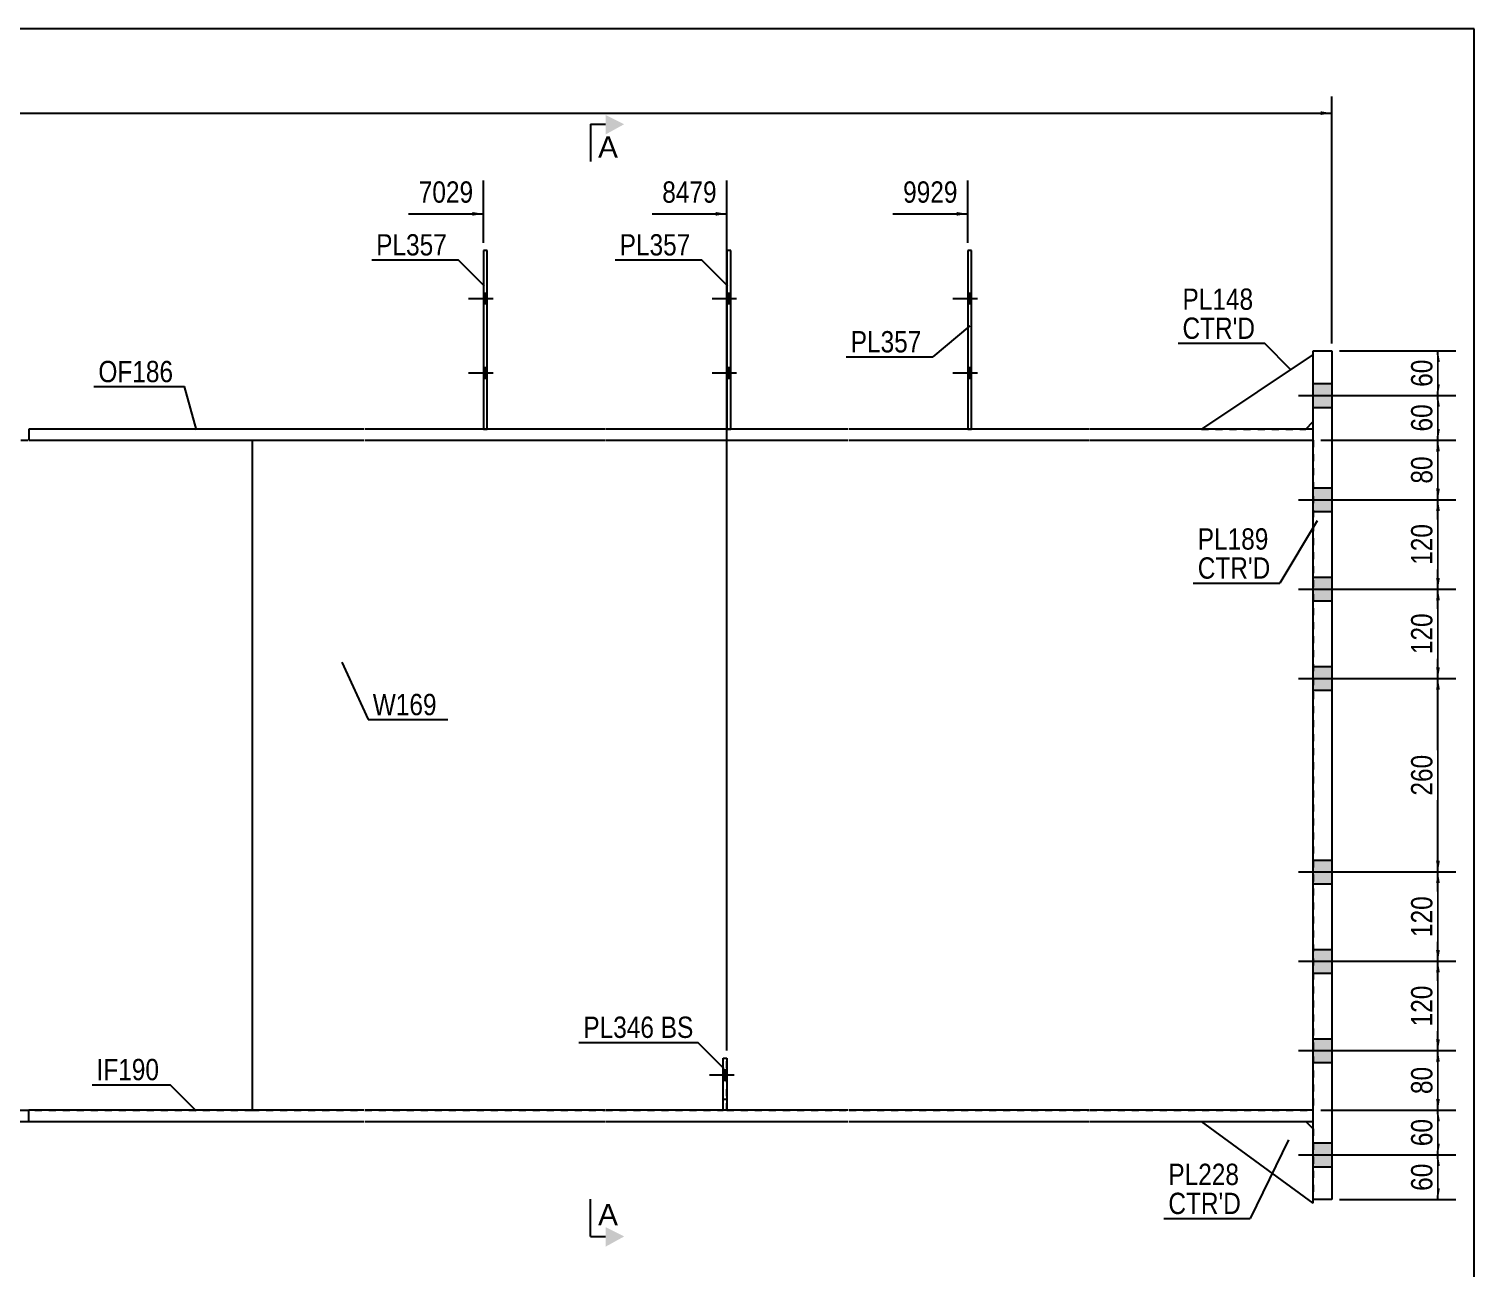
# Model space of a CAD drawing. Header units: millimetres. Extents: x -321 to 92, y -152 to 135.
# Drawn here: x -102.2 to 91.9, y -31.2 to 135.2 of the extents above; entities that cross this region are included whole.
import ezdxf

# ---------------------------------------------------------------- set-up
doc = ezdxf.new("R2010")
doc.units = ezdxf.units.MM
doc.linetypes.add('DXK_LINE_DOT1', pattern=[1.8814, 0.9407, -0.9407])
doc.linetypes.add('DXK_LINE_DOT2', pattern=[3.9198, 1.9599, -1.9599])
doc.styles.add('Arial', font='ARIAL.TTF', dxfattribs={"height": 0.2})
doc.styles.add('Arial Narrow', font='ARIALN.TTF', dxfattribs={"height": 0.2})

# ---------------------------------------------------------------- blocks, each defined once
blk = doc.blocks.new('Unknown-622305719-1210')
at = {"color": 5, "linetype": 'Continuous'}
for p, q in [((91.93, 135.25), (-318.07, 135.25)), ((91.93, -151.75), (91.93, 135.25))]:
    blk.add_line(p, q, dxfattribs=at)
blk = doc.blocks.new('Part-622305719-1543 - 1231')
at = {"color": 2, "linetype": 'Continuous'}
for p, q in [((-102.16, 81.5), (-102.16, 80)), ((-57.16, 81.5), (-102.16, 81.5)), ((-102.16, 80), (-57.16, 80)), ((-24.81, 81.5), (-57.06, 81.5)), ((-57.06, 80), (-24.81, 80)), ((7.89, 81.5), (-24.71, 81.5)), ((-24.71, 80), (7.89, 80)), ((40.24, 81.5), (7.99, 81.5)), ((7.99, 80), (40.24, 80)), ((70.34, 81.5), (40.34, 81.5)), ((40.34, 80), (70.34, 80))]:
    blk.add_line(p, q, dxfattribs=at)
at = {"color": 7, "linetype": 'DXK_LINE_DOT1'}
blk.add_line((70.34, 80), (70.34, 81.5), dxfattribs=at)
blk = doc.blocks.new('Part-622305719-1287 - 1231')
at = {"color": 2, "linetype": 'Continuous'}
for p, q in [((70.34, 91.5), (55.34, 81.5)), ((69.34, 81.5), (70.34, 82.5))]:
    blk.add_line(p, q, dxfattribs=at)
at = {"color": 7, "linetype": 'DXK_LINE_DOT1'}
for p, q in [((70.34, 82.5), (70.34, 91.5)), ((55.34, 81.5), (69.34, 81.5))]:
    blk.add_line(p, q, dxfattribs=at)
blk = doc.blocks.new('Part-622305719-1309 - 1231')
at = {"color": 7, "linetype": 'DXK_LINE_DOT1'}
for p, q in [((-8.91, -10), (-8.91, -3)), ((-8.91, -3), (-8.41, -3)), ((-8.41, -10), (-8.41, -3)), ((-8.91, -8.5), (-8.41, -8.5)), ((-8.41, -10), (-8.91, -10))]:
    blk.add_line(p, q, dxfattribs=at)
blk = doc.blocks.new('Part-622305719-1643 - 1231')
at = {"color": 2, "linetype": 'Continuous'}
for p, q in [((-8.91, -10), (-8.91, -3)), ((-8.91, -3), (-8.41, -3)), ((-8.41, -3), (-8.41, -10))]:
    blk.add_line(p, q, dxfattribs=at)
blk = doc.blocks.new('Part-622305719-1388 - 1231')
at = {"color": 7, "linetype": 'DXK_LINE_DOT1'}
for p, q in [((-129.6, 80), (-72.16, 80)), ((-72.16, 80), (-72.16, -10)), ((-129.6, -10), (-72.16, -10))]:
    blk.add_line(p, q, dxfattribs=at)
blk = doc.blocks.new('Bolt-622305719-1389 - 1231')
at = {"linetype": 'Continuous'}
for points in [[(70.34, 87.6), (70.34, 84.4), (72.84, 84.4), (72.84, 87.6)], [(70.34, 87.6), (70.34, 84.4), (72.84, 84.4), (72.84, 87.6)], [(70.34, 73.6), (70.34, 70.4), (72.84, 70.4), (72.84, 73.6)], [(70.34, 73.6), (70.34, 70.4), (72.84, 70.4), (72.84, 73.6)], [(70.34, 61.6), (70.34, 58.4), (72.84, 58.4), (72.84, 61.6)], [(70.34, 61.6), (70.34, 58.4), (72.84, 58.4), (72.84, 61.6)], [(70.34, 49.6), (70.34, 46.4), (72.84, 46.4), (72.84, 49.6)], [(70.34, 49.6), (70.34, 46.4), (72.84, 46.4), (72.84, 49.6)], [(70.34, 23.6), (70.34, 20.4), (72.84, 20.4), (72.84, 23.6)], [(70.34, 23.6), (70.34, 20.4), (72.84, 20.4), (72.84, 23.6)], [(70.34, 11.6), (70.34, 8.4), (72.84, 8.4), (72.84, 11.6)], [(70.34, 11.6), (70.34, 8.4), (72.84, 8.4), (72.84, 11.6)], [(70.34, -0.4), (70.34, -3.6), (72.84, -3.6), (72.84, -0.4)], [(70.34, -0.4), (70.34, -3.6), (72.84, -3.6), (72.84, -0.4)], [(70.34, -14.4), (70.34, -17.6), (72.84, -17.6), (72.84, -14.4)], [(70.34, -14.4), (70.34, -17.6), (72.84, -17.6), (72.84, -14.4)]]:
    blk.add_hatch(color=3, dxfattribs=at).paths.add_polyline_path(points)
at = {"color": 3, "linetype": 'Continuous'}
for p, q in [((70.34, 87.6), (72.84, 87.6)), ((70.34, 87.6), (72.84, 87.6)), ((68.36, 86), (80.34, 86)), ((68.36, 86), (80.34, 86)), ((70.34, 84.4), (72.84, 84.4)), ((70.34, 84.4), (72.84, 84.4)), ((68.36, 72), (80.34, 72)), ((68.36, 72), (80.34, 72)), ((70.34, 73.6), (72.84, 73.6)), ((70.34, 73.6), (72.84, 73.6)), ((70.34, 70.4), (72.84, 70.4)), ((70.34, 70.4), (72.84, 70.4)), ((70.34, 61.6), (72.84, 61.6)), ((70.34, 61.6), (72.84, 61.6)), ((68.36, 60), (80.34, 60)), ((68.36, 60), (80.34, 60)), ((70.34, 58.4), (72.84, 58.4)), ((70.34, 58.4), (72.84, 58.4)), ((70.34, 49.6), (72.84, 49.6)), ((70.34, 49.6), (72.84, 49.6)), ((68.36, 48), (80.34, 48)), ((68.36, 48), (80.34, 48)), ((70.34, 46.4), (72.84, 46.4)), ((70.34, 46.4), (72.84, 46.4)), ((70.34, 23.6), (72.84, 23.6)), ((70.34, 23.6), (72.84, 23.6)), ((68.36, 22), (80.34, 22)), ((68.36, 22), (80.34, 22)), ((70.34, 20.4), (72.84, 20.4)), ((70.34, 20.4), (72.84, 20.4)), ((68.36, 10), (80.34, 10)), ((68.36, 10), (80.34, 10)), ((70.34, 11.6), (72.84, 11.6)), ((70.34, 11.6), (72.84, 11.6)), ((70.34, 8.4), (72.84, 8.4)), ((70.34, 8.4), (72.84, 8.4)), ((70.34, -0.4), (72.84, -0.4)), ((70.34, -0.4), (72.84, -0.4)), ((68.36, -2), (80.34, -2)), ((68.36, -2), (80.34, -2)), ((70.34, -3.6), (72.84, -3.6)), ((70.34, -3.6), (72.84, -3.6)), ((70.34, -14.4), (72.84, -14.4)), ((70.34, -14.4), (72.84, -14.4)), ((68.36, -16), (80.34, -16)), ((68.36, -16), (80.34, -16)), ((70.34, -17.6), (72.84, -17.6)), ((70.34, -17.6), (72.84, -17.6))]:
    blk.add_line(p, q, dxfattribs=at)
blk = doc.blocks.new('Bolt-622305719-1390 - 1231')
at = {"linetype": 'Continuous'}
for points in [[(24.44, 98.3), (24.44, 99.7), (23.94, 99.7), (23.94, 98.3)], [(24.44, 98.3), (24.44, 99.7), (23.94, 99.7), (23.94, 98.3)], [(24.44, 88.3), (24.44, 89.7), (23.94, 89.7), (23.94, 88.3)], [(24.44, 88.3), (24.44, 89.7), (23.94, 89.7), (23.94, 88.3)]]:
    blk.add_hatch(color=3, dxfattribs=at).paths.add_polyline_path(points)
at = {"color": 3, "linetype": 'Continuous'}
for p, q in [((25.24, 99), (21.94, 99)), ((25.24, 99), (21.94, 99)), ((24.44, 99.7), (23.94, 99.7)), ((24.44, 99.7), (23.94, 99.7)), ((24.44, 98.3), (23.94, 98.3)), ((24.44, 98.3), (23.94, 98.3)), ((24.44, 89.7), (23.94, 89.7)), ((24.44, 89.7), (23.94, 89.7)), ((25.24, 89), (21.94, 89)), ((25.24, 89), (21.94, 89)), ((24.44, 88.3), (23.94, 88.3)), ((24.44, 88.3), (23.94, 88.3))]:
    blk.add_line(p, q, dxfattribs=at)
blk = doc.blocks.new('Part-622305719-1423 - 1231')
at = {"color": 2, "linetype": 'Continuous'}
for p, q in [((-7.91, 105.5), (-8.41, 105.5)), ((-8.41, 105.5), (-8.41, 81.5)), ((-7.91, 81.5), (-7.91, 105.5))]:
    blk.add_line(p, q, dxfattribs=at)
at = {"color": 7, "linetype": 'DXK_LINE_DOT1'}
blk.add_line((-8.41, 81.5), (-7.91, 81.5), dxfattribs=at)
blk = doc.blocks.new('Part-622305719-1428 - 1231')
at = {"color": 2, "linetype": 'Continuous'}
for p, q in [((-40.61, 105.5), (-41.11, 105.5)), ((-41.11, 105.5), (-41.11, 81.5)), ((-40.61, 81.5), (-40.61, 105.5))]:
    blk.add_line(p, q, dxfattribs=at)
at = {"color": 7, "linetype": 'DXK_LINE_DOT1'}
blk.add_line((-41.11, 81.5), (-40.61, 81.5), dxfattribs=at)
blk = doc.blocks.new('Part-622305719-1649 - 1231')
at = {"color": 2, "linetype": 'Continuous'}
for p, q in [((24.44, 105.5), (23.94, 105.5)), ((23.94, 105.5), (23.94, 81.5)), ((24.44, 81.5), (24.44, 105.5))]:
    blk.add_line(p, q, dxfattribs=at)
at = {"color": 7, "linetype": 'DXK_LINE_DOT1'}
blk.add_line((23.94, 81.5), (24.44, 81.5), dxfattribs=at)
blk = doc.blocks.new('Part-622305719-1616 - 1231')
at = {"color": 2, "linetype": 'Continuous'}
blk.add_line((-72.16, 80), (-72.16, -10), dxfattribs=at)
at = {"color": 7, "linetype": 'DXK_LINE_DOT1'}
for p, q in [((-72.16, 80), (-57.16, 80)), ((-57.06, 80), (-24.81, 80)), ((-24.71, 80), (7.89, 80)), ((7.99, 80), (40.24, 80)), ((40.34, 80), (70.34, 80)), ((70.34, 80), (70.34, -10)), ((-72.16, -10), (-57.16, -10)), ((-57.06, -10), (-24.81, -10)), ((-24.71, -10), (-8.91, -10)), ((-8.41, -10), (7.89, -10)), ((7.99, -10), (40.24, -10)), ((40.34, -10), (70.34, -10))]:
    blk.add_line(p, q, dxfattribs=at)
blk = doc.blocks.new('Bolt-622305719-1441 - 1231')
at = {"linetype": 'Continuous'}
for points in [[(-40.61, 98.3), (-40.61, 99.7), (-41.11, 99.7), (-41.11, 98.3)], [(-40.61, 98.3), (-40.61, 99.7), (-41.11, 99.7), (-41.11, 98.3)], [(-40.61, 88.3), (-40.61, 89.7), (-41.11, 89.7), (-41.11, 88.3)], [(-40.61, 88.3), (-40.61, 89.7), (-41.11, 89.7), (-41.11, 88.3)]]:
    blk.add_hatch(color=3, dxfattribs=at).paths.add_polyline_path(points)
at = {"color": 3, "linetype": 'Continuous'}
for p, q in [((-39.81, 99), (-43.11, 99)), ((-39.81, 99), (-43.11, 99)), ((-40.61, 99.7), (-41.11, 99.7)), ((-40.61, 99.7), (-41.11, 99.7)), ((-40.61, 98.3), (-41.11, 98.3)), ((-40.61, 98.3), (-41.11, 98.3)), ((-40.61, 89.7), (-41.11, 89.7)), ((-40.61, 89.7), (-41.11, 89.7)), ((-39.81, 89), (-43.11, 89)), ((-39.81, 89), (-43.11, 89)), ((-40.61, 88.3), (-41.11, 88.3)), ((-40.61, 88.3), (-41.11, 88.3))]:
    blk.add_line(p, q, dxfattribs=at)
blk = doc.blocks.new('Bolt-622305719-1447 - 1231')
at = {"color": 3, "linetype": 'DXK_LINE_DOT2'}
for p, q in [((-7.46, -5.3), (-10.76, -5.3)), ((-8.41, -4.6), (-8.91, -4.6)), ((-8.41, -6), (-8.91, -6))]:
    blk.add_line(p, q, dxfattribs=at)
blk = doc.blocks.new('Part-622305719-1521 - 1231')
at = {"color": 2, "linetype": 'Continuous'}
for p, q in [((-129.6, -10), (-102.16, -10)), ((-129.6, -11.5), (-102.16, -11.5)), ((-102.16, -11.5), (-102.16, -10))]:
    blk.add_line(p, q, dxfattribs=at)
blk = doc.blocks.new('Part-622305719-1499 - 1231')
at = {"color": 2, "linetype": 'Continuous'}
for p, q in [((-102.16, -11.5), (-102.16, -10)), ((-57.16, -10), (-102.16, -10)), ((-102.16, -11.5), (-57.16, -11.5)), ((-24.81, -10), (-57.06, -10)), ((-57.06, -11.5), (-24.81, -11.5)), ((7.89, -10), (-24.71, -10)), ((-24.71, -11.5), (7.89, -11.5)), ((40.24, -10), (7.99, -10)), ((7.99, -11.5), (40.24, -11.5)), ((70.34, -10), (40.34, -10)), ((40.34, -11.5), (70.34, -11.5))]:
    blk.add_line(p, q, dxfattribs=at)
at = {"color": 7, "linetype": 'DXK_LINE_DOT1'}
blk.add_line((70.34, -11.5), (70.34, -10), dxfattribs=at)
blk = doc.blocks.new('Part-622305719-1594 - 1231')
at = {"color": 2, "linetype": 'Continuous'}
for p, q in [((70.34, 92), (72.84, 92)), ((70.34, -22), (70.34, 92)), ((72.84, 92), (72.84, -22)), ((72.84, -22), (70.34, -22))]:
    blk.add_line(p, q, dxfattribs=at)
blk = doc.blocks.new('Part-622305719-1621 - 1231')
at = {"color": 2, "linetype": 'Continuous'}
for p, q in [((70.34, -22.5), (55.34, -11.5)), ((69.34, -11.5), (70.34, -12.5)), ((70.34, -22.5), (70.34, -22))]:
    blk.add_line(p, q, dxfattribs=at)
at = {"color": 7, "linetype": 'DXK_LINE_DOT1'}
for p, q in [((55.34, -11.5), (69.34, -11.5)), ((70.34, -12.5), (70.34, -22))]:
    blk.add_line(p, q, dxfattribs=at)
blk = doc.blocks.new('Bolt-622305719-1644 - 1231')
at = {"linetype": 'Continuous'}
for points in [[(-7.91, 98.3), (-7.91, 99.7), (-8.41, 99.7), (-8.41, 98.3)], [(-7.91, 98.3), (-7.91, 99.7), (-8.41, 99.7), (-8.41, 98.3)], [(-7.91, 88.3), (-7.91, 89.7), (-8.41, 89.7), (-8.41, 88.3)], [(-7.91, 88.3), (-7.91, 89.7), (-8.41, 89.7), (-8.41, 88.3)]]:
    blk.add_hatch(color=3, dxfattribs=at).paths.add_polyline_path(points)
at = {"color": 3, "linetype": 'Continuous'}
for p, q in [((-7.11, 99), (-10.41, 99)), ((-7.11, 99), (-10.41, 99)), ((-7.91, 99.7), (-8.41, 99.7)), ((-7.91, 99.7), (-8.41, 99.7)), ((-7.91, 98.3), (-8.41, 98.3)), ((-7.91, 98.3), (-8.41, 98.3)), ((-7.91, 89.7), (-8.41, 89.7)), ((-7.91, 89.7), (-8.41, 89.7)), ((-7.11, 89), (-10.41, 89)), ((-7.11, 89), (-10.41, 89)), ((-7.91, 88.3), (-8.41, 88.3)), ((-7.91, 88.3), (-8.41, 88.3))]:
    blk.add_line(p, q, dxfattribs=at)
blk = doc.blocks.new('Bolt-622305719-1671 - 1231')
at = {"linetype": 'Continuous'}
blk.add_hatch(color=3, dxfattribs=at).paths.add_polyline_path([(-8.41, -6), (-8.41, -4.6), (-8.91, -4.6), (-8.91, -6)])
at = {"color": 3, "linetype": 'Continuous'}
for p, q in [((-7.46, -5.3), (-10.76, -5.3)), ((-8.41, -4.6), (-8.91, -4.6)), ((-8.41, -6), (-8.91, -6))]:
    blk.add_line(p, q, dxfattribs=at)
blk = doc.blocks.new('StraightDimension-622305719-1773 - 1231')
at = {"linetype": 'Continuous'}
blk.add_hatch(color=7, dxfattribs=at).paths.add_polyline_path([(-42.61, 110.65), (-41.11, 110.4), (-42.61, 110.15)])
at = {"color": 7, "linetype": 'Continuous'}
for p, q in [((-41.11, 106.5), (-41.11, 114.9)), ((-51.17, 110.4), (-41.11, 110.4))]:
    blk.add_line(p, q, dxfattribs=at)
at = {"color": 0}
blk.add_wipeout([(-41.89, 111.3), (-41.89, 115.5), (-50.4, 115.5), (-50.4, 111.3)], dxfattribs=at)
at = {"color": 3, "style": 'Arial Narrow'}
blk.add_text('7029', height=2.863, dxfattribs=at).set_placement((-49.8, 111.9))
blk = doc.blocks.new('StraightDimension-622305719-1784 - 1231')
at = {"linetype": 'Continuous'}
blk.add_hatch(color=7, dxfattribs=at).paths.add_polyline_path([(-9.91, 110.65), (-8.41, 110.4), (-9.91, 110.15)])
at = {"color": 7, "linetype": 'Continuous'}
for p, q in [((-8.41, -2), (-8.41, 114.9)), ((-18.47, 110.4), (-8.41, 110.4))]:
    blk.add_line(p, q, dxfattribs=at)
at = {"color": 0}
blk.add_wipeout([(-9.19, 111.3), (-9.19, 115.5), (-17.7, 115.5), (-17.7, 111.3)], dxfattribs=at)
at = {"color": 3, "style": 'Arial Narrow'}
blk.add_text('8479', height=2.863, dxfattribs=at).set_placement((-17.1, 111.9))
blk = doc.blocks.new('StraightDimension-622305719-1795 - 1231')
at = {"linetype": 'Continuous'}
blk.add_hatch(color=7, dxfattribs=at).paths.add_polyline_path([(22.44, 110.65), (23.94, 110.4), (22.44, 110.15)])
at = {"color": 7, "linetype": 'Continuous'}
for p, q in [((23.94, 106.5), (23.94, 114.9)), ((13.88, 110.4), (23.94, 110.4))]:
    blk.add_line(p, q, dxfattribs=at)
at = {"color": 0}
blk.add_wipeout([(23.16, 111.3), (23.16, 115.5), (14.65, 115.5), (14.65, 111.3)], dxfattribs=at)
at = {"color": 3, "style": 'Arial Narrow'}
blk.add_text('9929', height=2.863, dxfattribs=at).set_placement((15.25, 111.9))
blk = doc.blocks.new('StraightDimension-622305719-1807 - 1231')
at = {"linetype": 'Continuous'}
blk.add_hatch(color=7, dxfattribs=at).paths.add_polyline_path([(71.34, 124.18), (72.84, 123.93), (71.34, 123.68)])
at = {"color": 7, "linetype": 'Continuous'}
for p, q in [((72.84, 93), (72.84, 126.18)), ((-301.5, 123.93), (72.84, 123.93))]:
    blk.add_line(p, q, dxfattribs=at)
blk = doc.blocks.new('StraightDimension-622305719-5133 - 1231')
at = {"linetype": 'Continuous'}
for points in [[(86.83, 90.5), (87.08, 92), (87.33, 90.5)], [(87.33, 87.5), (87.08, 86), (86.83, 87.5)]]:
    blk.add_hatch(color=7, dxfattribs=at).paths.add_polyline_path(points)
at = {"color": 7, "linetype": 'Continuous'}
for p, q in [((73.84, 92), (89.48, 92)), ((87.08, 86), (87.08, 92)), ((73.84, 86), (89.48, 86))]:
    blk.add_line(p, q, dxfattribs=at)
at = {"color": 0}
blk.add_wipeout([(86.93, 91.43), (82.73, 91.43), (82.73, 86.57), (86.93, 86.57)], dxfattribs=at)
at = {"color": 3, "style": 'Arial Narrow'}
blk.add_text('60', height=2.863, rotation=90.0002, dxfattribs=at).set_placement((86.33, 87.17))
blk = doc.blocks.new('StraightDimension-622305719-5134 - 1231')
at = {"linetype": 'Continuous'}
for points in [[(86.83, 84.5), (87.08, 86), (87.33, 84.5)], [(87.33, 81.5), (87.08, 80), (86.83, 81.5)]]:
    blk.add_hatch(color=7, dxfattribs=at).paths.add_polyline_path(points)
at = {"color": 7, "linetype": 'Continuous'}
for p, q in [((73.84, 86), (89.48, 86)), ((87.08, 80), (87.08, 86)), ((71.34, 80), (89.48, 80))]:
    blk.add_line(p, q, dxfattribs=at)
at = {"color": 0}
blk.add_wipeout([(86.93, 85.43), (82.73, 85.43), (82.73, 80.57), (86.93, 80.57)], dxfattribs=at)
at = {"color": 3, "style": 'Arial Narrow'}
blk.add_text('60', height=2.863, rotation=90.0002, dxfattribs=at).set_placement((86.33, 81.17))
blk = doc.blocks.new('StraightDimension-622305719-5135 - 1231')
at = {"linetype": 'Continuous'}
for points in [[(86.83, 78.5), (87.08, 80), (87.33, 78.5)], [(87.33, 73.5), (87.08, 72), (86.83, 73.5)]]:
    blk.add_hatch(color=7, dxfattribs=at).paths.add_polyline_path(points)
at = {"color": 7, "linetype": 'Continuous'}
for p, q in [((71.34, 80), (89.48, 80)), ((87.08, 72), (87.08, 80)), ((73.84, 72), (89.48, 72))]:
    blk.add_line(p, q, dxfattribs=at)
at = {"color": 0}
blk.add_wipeout([(86.93, 78.43), (82.73, 78.43), (82.73, 73.57), (86.93, 73.57)], dxfattribs=at)
at = {"color": 3, "style": 'Arial Narrow'}
blk.add_text('80', height=2.863, rotation=90.0002, dxfattribs=at).set_placement((86.33, 74.17))
blk = doc.blocks.new('StraightDimension-622305719-5136 - 1231')
at = {"linetype": 'Continuous'}
for points in [[(86.83, 70.5), (87.08, 72), (87.33, 70.5)], [(87.33, 61.5), (87.08, 60), (86.83, 61.5)]]:
    blk.add_hatch(color=7, dxfattribs=at).paths.add_polyline_path(points)
at = {"color": 7, "linetype": 'Continuous'}
for p, q in [((73.84, 72), (89.48, 72)), ((87.08, 60), (87.08, 72)), ((73.84, 60), (89.48, 60))]:
    blk.add_line(p, q, dxfattribs=at)
at = {"color": 0}
blk.add_wipeout([(86.93, 69.34), (82.73, 69.34), (82.73, 62.66), (86.93, 62.66)], dxfattribs=at)
at = {"color": 3, "style": 'Arial Narrow'}
blk.add_text('120', height=2.863, rotation=90.0002, dxfattribs=at).set_placement((86.33, 63.26))
blk = doc.blocks.new('StraightDimension-622305719-5137 - 1231')
at = {"linetype": 'Continuous'}
for points in [[(86.83, 58.5), (87.08, 60), (87.33, 58.5)], [(87.33, 49.5), (87.08, 48), (86.83, 49.5)]]:
    blk.add_hatch(color=7, dxfattribs=at).paths.add_polyline_path(points)
at = {"color": 7, "linetype": 'Continuous'}
for p, q in [((73.84, 60), (89.48, 60)), ((87.08, 48), (87.08, 60)), ((73.84, 48), (89.48, 48))]:
    blk.add_line(p, q, dxfattribs=at)
at = {"color": 0}
blk.add_wipeout([(86.93, 57.34), (82.73, 57.34), (82.73, 50.66), (86.93, 50.66)], dxfattribs=at)
at = {"color": 3, "style": 'Arial Narrow'}
blk.add_text('120', height=2.863, rotation=90.0002, dxfattribs=at).set_placement((86.33, 51.26))
blk = doc.blocks.new('StraightDimension-622305719-5138 - 1231')
at = {"linetype": 'Continuous'}
for points in [[(86.83, 46.5), (87.08, 48), (87.33, 46.5)], [(87.33, 23.5), (87.08, 22), (86.83, 23.5)]]:
    blk.add_hatch(color=7, dxfattribs=at).paths.add_polyline_path(points)
at = {"color": 7, "linetype": 'Continuous'}
for p, q in [((73.84, 48), (89.48, 48)), ((87.08, 22), (87.08, 48)), ((73.84, 22), (89.48, 22))]:
    blk.add_line(p, q, dxfattribs=at)
at = {"color": 0}
blk.add_wipeout([(86.93, 38.34), (82.73, 38.34), (82.73, 31.66), (86.93, 31.66)], dxfattribs=at)
at = {"color": 3, "style": 'Arial Narrow'}
blk.add_text('260', height=2.863, rotation=90.0002, dxfattribs=at).set_placement((86.33, 32.26))
blk = doc.blocks.new('StraightDimension-622305719-5139 - 1231')
at = {"linetype": 'Continuous'}
for points in [[(86.83, 20.5), (87.08, 22), (87.33, 20.5)], [(87.33, 11.5), (87.08, 10), (86.83, 11.5)]]:
    blk.add_hatch(color=7, dxfattribs=at).paths.add_polyline_path(points)
at = {"color": 7, "linetype": 'Continuous'}
for p, q in [((73.84, 22), (89.48, 22)), ((87.08, 10), (87.08, 22)), ((73.84, 10), (89.48, 10))]:
    blk.add_line(p, q, dxfattribs=at)
at = {"color": 0}
blk.add_wipeout([(86.93, 19.34), (82.73, 19.34), (82.73, 12.66), (86.93, 12.66)], dxfattribs=at)
at = {"color": 3, "style": 'Arial Narrow'}
blk.add_text('120', height=2.863, rotation=90.0002, dxfattribs=at).set_placement((86.33, 13.26))
blk = doc.blocks.new('StraightDimension-622305719-5140 - 1231')
at = {"linetype": 'Continuous'}
for points in [[(86.83, 8.5), (87.08, 10), (87.33, 8.5)], [(87.33, -0.5), (87.08, -2), (86.83, -0.5)]]:
    blk.add_hatch(color=7, dxfattribs=at).paths.add_polyline_path(points)
at = {"color": 7, "linetype": 'Continuous'}
for p, q in [((73.84, 10), (89.48, 10)), ((87.08, -2), (87.08, 10)), ((73.84, -2), (89.48, -2))]:
    blk.add_line(p, q, dxfattribs=at)
at = {"color": 0}
blk.add_wipeout([(86.93, 7.34), (82.73, 7.34), (82.73, 0.66), (86.93, 0.66)], dxfattribs=at)
at = {"color": 3, "style": 'Arial Narrow'}
blk.add_text('120', height=2.863, rotation=90.0002, dxfattribs=at).set_placement((86.33, 1.26))
blk = doc.blocks.new('StraightDimension-622305719-5141 - 1231')
at = {"linetype": 'Continuous'}
for points in [[(86.83, -3.5), (87.08, -2), (87.33, -3.5)], [(87.33, -8.5), (87.08, -10), (86.83, -8.5)]]:
    blk.add_hatch(color=7, dxfattribs=at).paths.add_polyline_path(points)
at = {"color": 7, "linetype": 'Continuous'}
for p, q in [((73.84, -2), (89.48, -2)), ((87.08, -10), (87.08, -2)), ((71.34, -10), (89.48, -10))]:
    blk.add_line(p, q, dxfattribs=at)
at = {"color": 0}
blk.add_wipeout([(86.93, -3.57), (82.73, -3.57), (82.73, -8.43), (86.93, -8.43)], dxfattribs=at)
at = {"color": 3, "style": 'Arial Narrow'}
blk.add_text('80', height=2.863, rotation=90.0002, dxfattribs=at).set_placement((86.33, -7.83))
blk = doc.blocks.new('StraightDimension-622305719-5142 - 1231')
at = {"linetype": 'Continuous'}
for points in [[(86.83, -11.5), (87.08, -10), (87.33, -11.5)], [(87.33, -14.5), (87.08, -16), (86.83, -14.5)]]:
    blk.add_hatch(color=7, dxfattribs=at).paths.add_polyline_path(points)
at = {"color": 7, "linetype": 'Continuous'}
for p, q in [((71.34, -10), (89.48, -10)), ((87.08, -16), (87.08, -10)), ((71.34, -16), (89.48, -16))]:
    blk.add_line(p, q, dxfattribs=at)
at = {"color": 0}
blk.add_wipeout([(86.93, -10.57), (82.73, -10.57), (82.73, -15.43), (86.93, -15.43)], dxfattribs=at)
at = {"color": 3, "style": 'Arial Narrow'}
blk.add_text('60', height=2.863, rotation=90.0002, dxfattribs=at).set_placement((86.33, -14.83))
blk = doc.blocks.new('StraightDimension-622305719-5143 - 1231')
at = {"linetype": 'Continuous'}
for points in [[(86.83, -17.5), (87.08, -16), (87.33, -17.5)], [(87.33, -20.5), (87.08, -22), (86.83, -20.5)]]:
    blk.add_hatch(color=7, dxfattribs=at).paths.add_polyline_path(points)
at = {"color": 7, "linetype": 'Continuous'}
for p, q in [((71.34, -16), (89.48, -16)), ((87.08, -22), (87.08, -16)), ((73.84, -22), (89.48, -22))]:
    blk.add_line(p, q, dxfattribs=at)
at = {"color": 0}
blk.add_wipeout([(86.93, -16.57), (82.73, -16.57), (82.73, -21.43), (86.93, -21.43)], dxfattribs=at)
at = {"color": 3, "style": 'Arial Narrow'}
blk.add_text('60', height=2.863, rotation=90.0002, dxfattribs=at).set_placement((86.33, -20.83))
blk = doc.blocks.new('Mark-622305719-1282 - 1231')
at = {"color": 7, "linetype": 'Continuous'}
blk.add_line((67.31, 89.47), (63.77, 93.01), dxfattribs=at)
at = {"color": 0}
blk.add_wipeout([(62.27, 97.51), (62.27, 100.51), (52.77, 100.51), (52.77, 97.51)], dxfattribs=at)
blk.add_wipeout([(62.27, 97.51), (62.27, 100.51), (52.77, 100.51), (52.77, 97.51)], dxfattribs=at)
blk.add_wipeout([(62.53, 93.61), (62.53, 96.61), (52.77, 96.61), (52.77, 93.61)], dxfattribs=at)
blk.add_wipeout([(62.53, 93.61), (62.53, 96.61), (52.77, 96.61), (52.77, 93.61)], dxfattribs=at)
at = {"color": 7, "linetype": 'Continuous'}
blk.add_line((52.17, 93.01), (63.77, 93.01), dxfattribs=at)
at = {"color": 3, "style": 'Arial Narrow'}
blk.add_text('PL148', height=2.863, dxfattribs=at).set_placement((52.77, 97.51))
at = {"color": 1, "style": 'Arial Narrow'}
blk.add_text("CTR'D", height=2.863, dxfattribs=at).set_placement((52.77, 93.61))
blk = doc.blocks.new('Mark-622305719-1495 - 1231')
at = {"color": 7, "linetype": 'Continuous'}
blk.add_line((-79.64, -10.11), (-83.17, -6.57), dxfattribs=at)
at = {"color": 0}
blk.add_wipeout([(-84.67, -5.97), (-84.67, -2.97), (-93.08, -2.97), (-93.08, -5.97)], dxfattribs=at)
blk.add_wipeout([(-84.67, -5.97), (-84.67, -2.97), (-93.08, -2.97), (-93.08, -5.97)], dxfattribs=at)
at = {"color": 7, "linetype": 'Continuous'}
blk.add_line((-93.68, -6.57), (-83.17, -6.57), dxfattribs=at)
at = {"color": 3, "style": 'Arial Narrow'}
blk.add_text('IF190', height=2.863, dxfattribs=at).set_placement((-93.08, -5.97))
blk = doc.blocks.new('Mark-622305719-1612 - 1231')
at = {"color": 0}
blk.add_wipeout([(-47.39, 43.06), (-47.39, 46.06), (-55.98, 46.06), (-55.98, 43.06)], dxfattribs=at)
blk.add_wipeout([(-47.39, 43.06), (-47.39, 46.06), (-55.98, 46.06), (-55.98, 43.06)], dxfattribs=at)
at = {"color": 7, "linetype": 'Continuous'}
for p, q in [((-60.12, 50.19), (-56.58, 42.46)), ((-56.58, 42.46), (-45.89, 42.46))]:
    blk.add_line(p, q, dxfattribs=at)
at = {"color": 3, "style": 'Arial Narrow'}
blk.add_text('W169', height=2.863, dxfattribs=at).set_placement((-55.98, 43.06))
blk = doc.blocks.new('Mark-622305719-1645 - 1231')
at = {"color": 7, "linetype": 'Continuous'}
blk.add_line((24.21, 95.38), (19.22, 91.19), dxfattribs=at)
at = {"color": 0}
blk.add_wipeout([(17.72, 91.79), (17.72, 94.79), (8.21, 94.79), (8.21, 91.79)], dxfattribs=at)
blk.add_wipeout([(17.72, 91.79), (17.72, 94.79), (8.21, 94.79), (8.21, 91.79)], dxfattribs=at)
at = {"color": 7, "linetype": 'Continuous'}
blk.add_line((7.61, 91.19), (19.22, 91.19), dxfattribs=at)
at = {"color": 3, "style": 'Arial Narrow'}
blk.add_text('PL357', height=2.863, dxfattribs=at).set_placement((8.21, 91.79))
blk = doc.blocks.new('Mark-622305719-1419 - 1231')
at = {"color": 7, "linetype": 'Continuous'}
blk.add_line((-8.28, 100.67), (-11.82, 104.21), dxfattribs=at)
at = {"color": 0}
blk.add_wipeout([(-13.32, 104.81), (-13.32, 107.81), (-22.82, 107.81), (-22.82, 104.81)], dxfattribs=at)
blk.add_wipeout([(-13.32, 104.81), (-13.32, 107.81), (-22.82, 107.81), (-22.82, 104.81)], dxfattribs=at)
at = {"color": 7, "linetype": 'Continuous'}
blk.add_line((-23.42, 104.21), (-11.82, 104.21), dxfattribs=at)
at = {"color": 3, "style": 'Arial Narrow'}
blk.add_text('PL357', height=2.863, dxfattribs=at).set_placement((-22.82, 104.81))
blk = doc.blocks.new('Mark-622305719-1424 - 1231')
at = {"color": 7, "linetype": 'Continuous'}
blk.add_line((-40.98, 100.67), (-44.52, 104.21), dxfattribs=at)
at = {"color": 0}
blk.add_wipeout([(-46.02, 104.81), (-46.02, 107.81), (-55.52, 107.81), (-55.52, 104.81)], dxfattribs=at)
blk.add_wipeout([(-46.02, 104.81), (-46.02, 107.81), (-55.52, 107.81), (-55.52, 104.81)], dxfattribs=at)
at = {"color": 7, "linetype": 'Continuous'}
blk.add_line((-56.12, 104.21), (-44.52, 104.21), dxfattribs=at)
at = {"color": 3, "style": 'Arial Narrow'}
blk.add_text('PL357', height=2.863, dxfattribs=at).set_placement((-55.52, 104.81))
blk = doc.blocks.new('Mark-622305719-1617 - 1231')
at = {"color": 7, "linetype": 'Continuous'}
blk.add_line((67, -13.96), (61.88, -24.55), dxfattribs=at)
at = {"color": 0}
blk.add_wipeout([(60.38, -20.05), (60.38, -17.05), (50.87, -17.05), (50.87, -20.05)], dxfattribs=at)
blk.add_wipeout([(60.38, -20.05), (60.38, -17.05), (50.87, -17.05), (50.87, -20.05)], dxfattribs=at)
blk.add_wipeout([(60.63, -23.95), (60.63, -20.95), (50.87, -20.95), (50.87, -23.95)], dxfattribs=at)
blk.add_wipeout([(60.63, -23.95), (60.63, -20.95), (50.87, -20.95), (50.87, -23.95)], dxfattribs=at)
at = {"color": 7, "linetype": 'Continuous'}
blk.add_line((50.27, -24.55), (61.88, -24.55), dxfattribs=at)
at = {"color": 3, "style": 'Arial Narrow'}
blk.add_text('PL228', height=2.863, dxfattribs=at).set_placement((50.87, -20.05))
at = {"color": 1, "style": 'Arial Narrow'}
blk.add_text("CTR'D", height=2.863, dxfattribs=at).set_placement((50.87, -23.95))
blk = doc.blocks.new('Mark-622305719-1539 - 1231')
at = {"color": 7, "linetype": 'Continuous'}
blk.add_line((-79.64, 81.39), (-81.28, 87.19), dxfattribs=at)
at = {"color": 0}
blk.add_wipeout([(-82.78, 87.79), (-82.78, 90.79), (-92.83, 90.79), (-92.83, 87.79)], dxfattribs=at)
blk.add_wipeout([(-82.78, 87.79), (-82.78, 90.79), (-92.83, 90.79), (-92.83, 87.79)], dxfattribs=at)
at = {"color": 7, "linetype": 'Continuous'}
blk.add_line((-93.43, 87.19), (-81.28, 87.19), dxfattribs=at)
at = {"color": 3, "style": 'Arial Narrow'}
blk.add_text('OF186', height=2.863, dxfattribs=at).set_placement((-92.83, 87.79))
blk = doc.blocks.new('Mark-622305719-1590 - 1231')
at = {"color": 7, "linetype": 'Continuous'}
blk.add_line((70.87, 69.17), (65.83, 60.8), dxfattribs=at)
at = {"color": 0}
blk.add_wipeout([(64.33, 65.3), (64.33, 68.3), (54.82, 68.3), (54.82, 65.3)], dxfattribs=at)
blk.add_wipeout([(64.33, 65.3), (64.33, 68.3), (54.82, 68.3), (54.82, 65.3)], dxfattribs=at)
blk.add_wipeout([(64.58, 61.4), (64.58, 64.4), (54.82, 64.4), (54.82, 61.4)], dxfattribs=at)
blk.add_wipeout([(64.58, 61.4), (64.58, 64.4), (54.82, 64.4), (54.82, 61.4)], dxfattribs=at)
at = {"color": 7, "linetype": 'Continuous'}
blk.add_line((54.22, 60.8), (65.83, 60.8), dxfattribs=at)
at = {"color": 3, "style": 'Arial Narrow'}
blk.add_text('PL189', height=2.863, dxfattribs=at).set_placement((54.82, 65.3))
at = {"color": 1, "style": 'Arial Narrow'}
blk.add_text("CTR'D", height=2.863, dxfattribs=at).set_placement((54.82, 61.4))
blk = doc.blocks.new('SectionMark-622305719-2095 - 1231')
at = {"color": 7, "linetype": 'Continuous'}
for p, q in [((-26.72, 122.44), (-26.72, 117.44)), ((-26.72, 122.44), (-24.72, 122.44)), ((-26.72, -26.96), (-26.72, -21.96)), ((-26.72, -26.96), (-24.72, -26.96))]:
    blk.add_line(p, q, dxfattribs=at)
at = {"color": 0, "linetype": 'Continuous'}
for points in [[(-23.05, 117.94), (-23.05, 120.94), (-25.72, 120.94), (-25.72, 117.94)], [(-23.05, -25.46), (-23.05, -22.46), (-25.72, -22.46), (-25.72, -25.46)]]:
    blk.add_wipeout(points, dxfattribs=at)
at = {"linetype": 'Continuous'}
for points in [[(-24.72, 123.69), (-22.22, 122.44), (-24.72, 121.06)], [(-24.72, -25.71), (-22.22, -26.96), (-24.72, -28.34)]]:
    blk.add_hatch(color=7, dxfattribs=at).paths.add_polyline_path(points)
at = {"color": 136, "linetype": 'Continuous', "style": 'Arial'}
for p in [(-25.72, 117.94), (-25.72, -25.46)]:
    blk.add_text('A', height=2.87, dxfattribs=at).set_placement(p)
blk = doc.blocks.new('MarkSet-622305719-2126 - 1231')
at = {"color": 0}
blk.add_wipeout([(-18.2, -0.29), (-18.2, 2.71), (-27.7, 2.71), (-27.7, -0.29)], dxfattribs=at)
blk.add_wipeout([(-18.2, -0.29), (-18.2, 2.71), (-27.7, 2.71), (-27.7, -0.29)], dxfattribs=at)
at = {"color": 3, "style": 'Arial Narrow'}
blk.add_text('PL346', height=2.863, dxfattribs=at).set_placement((-27.7, -0.29))
at = {"color": 0}
blk.add_wipeout([(-12.92, -0.29), (-12.92, 2.71), (-17.3, 2.71), (-17.3, -0.29)], dxfattribs=at)
blk.add_wipeout([(-12.92, -0.29), (-12.92, 2.71), (-17.3, 2.71), (-17.3, -0.29)], dxfattribs=at)
at = {"color": 7, "linetype": 'Continuous'}
for p in [(-28.3, -0.89), (-8.78, -4.43)]:
    blk.add_line(p, (-12.32, -0.89), dxfattribs=at)
at = {"color": 3, "style": 'Arial Narrow'}
blk.add_text('BS', height=2.863, dxfattribs=at).set_placement((-17.3, -0.29))

msp = doc.modelspace()

# ---------------------------------------------------------------- block references
for name in ['Unknown-622305719-1210', 'Part-622305719-1428 - 1231', 'Part-622305719-1423 - 1231', 'Part-622305719-1649 - 1231', 'Bolt-622305719-1441 - 1231', 'Bolt-622305719-1644 - 1231', 'Bolt-622305719-1390 - 1231', 'Part-622305719-1287 - 1231', 'Part-622305719-1594 - 1231', 'Bolt-622305719-1389 - 1231', 'Part-622305719-1388 - 1231', 'Part-622305719-1543 - 1231', 'Part-622305719-1616 - 1231', 'Part-622305719-1309 - 1231', 'Part-622305719-1643 - 1231', 'Bolt-622305719-1447 - 1231', 'Bolt-622305719-1671 - 1231', 'Part-622305719-1521 - 1231', 'Part-622305719-1499 - 1231', 'Part-622305719-1621 - 1231']:
    msp.add_blockref(name, (0, 0))

# ---------------------------------------------------------------- next in the draw order: block references
for name in ['StraightDimension-622305719-1773 - 1231', 'StraightDimension-622305719-1784 - 1231', 'StraightDimension-622305719-1795 - 1231', 'StraightDimension-622305719-5133 - 1231', 'Mark-622305719-1590 - 1231', 'Mark-622305719-1612 - 1231', 'Mark-622305719-1495 - 1231', 'Mark-622305719-1617 - 1231']:
    msp.add_blockref(name, (0, 0))

# ---------------------------------------------------------------- next in the draw order: block references
for name in ['StraightDimension-622305719-1807 - 1231', 'StraightDimension-622305719-5134 - 1231']:
    msp.add_blockref(name, (0, 0))

# ---------------------------------------------------------------- next in the draw order: block references
for name in ['Mark-622305719-1424 - 1231', 'Mark-622305719-1419 - 1231', 'Mark-622305719-1282 - 1231', 'Mark-622305719-1645 - 1231', 'Mark-622305719-1539 - 1231', 'StraightDimension-622305719-5135 - 1231']:
    msp.add_blockref(name, (0, 0))

# ---------------------------------------------------------------- next in the draw order: block references
for name in ['SectionMark-622305719-2095 - 1231', 'StraightDimension-622305719-5136 - 1231']:
    msp.add_blockref(name, (0, 0))

# ---------------------------------------------------------------- next in the draw order: block references
for name in ['StraightDimension-622305719-5137 - 1231', 'MarkSet-622305719-2126 - 1231']:
    msp.add_blockref(name, (0, 0))

# ---------------------------------------------------------------- next in the draw order: block references
msp.add_blockref('StraightDimension-622305719-5138 - 1231', (0, 0))

# ---------------------------------------------------------------- next in the draw order: block references
msp.add_blockref('StraightDimension-622305719-5139 - 1231', (0, 0))

# ---------------------------------------------------------------- next in the draw order: block references
msp.add_blockref('StraightDimension-622305719-5140 - 1231', (0, 0))

# ---------------------------------------------------------------- next in the draw order: block references
msp.add_blockref('StraightDimension-622305719-5141 - 1231', (0, 0))

# ---------------------------------------------------------------- next in the draw order: block references
msp.add_blockref('StraightDimension-622305719-5142 - 1231', (0, 0))

# ---------------------------------------------------------------- next in the draw order: block references
msp.add_blockref('StraightDimension-622305719-5143 - 1231', (0, 0))

doc.saveas('drawing.dxf')
